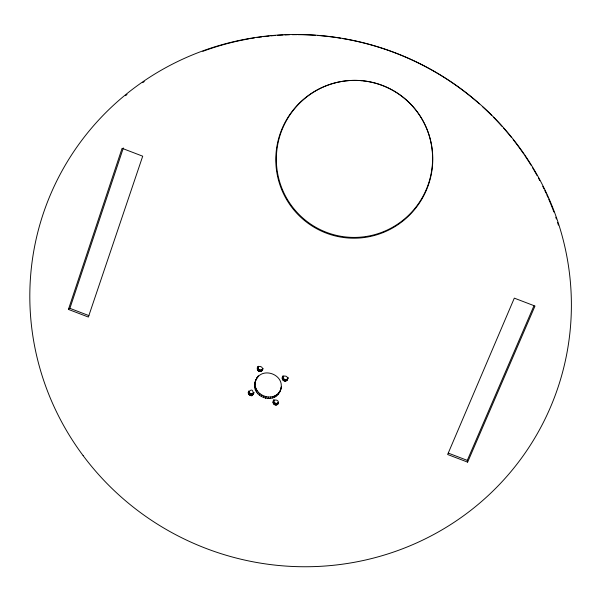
<?xml version="1.0" encoding="UTF-8"?>
<svg xmlns="http://www.w3.org/2000/svg" width="601" height="601" viewBox="0 0 601 601"><rect width="100%" height="100%" fill="white"/><g stroke="black" fill="none" stroke-linecap="round" stroke-linejoin="round"><path stroke-width="0.9" d="M248.258 392.844C254.756 383.1 254.681 402.94 248.258 392.844L248.949 390.95L248.296 392.393M279.39 392.506L280.885 389.057C276.047 407.178 247.522 396.247 256.049 379.554L254.832 383.107M279.901 391.056C273.094 403.128 252.48 395.225 255.455 381.703M257.476 367.977C258.693 364.552 264.222 367.211 262.284 370.291C259.933 373.799 255.079 369.022 258.287 366.227L258.092 366.625M262.877 368.931C261.518 371.373 257.363 369.78 257.972 367.061L257.356 368.405M273.139 402.362C273.109 398.726 279.149 399.47 278.398 402.963C276.971 407.651 270.397 403.233 274.033 399.597M282.327 378.42C282.297 374.754 288.382 375.49 287.616 379.021C286.422 383.611 279.442 379.359 283.191 375.753C281.118 379.096 287.398 381.492 288.097 377.631L287.301 379.862M273.838 399.996C272.674 402.798 277.121 404.909 278.594 402.294L278.083 403.789M280.382 390.5L281.493 386.916L280.99 388.351C284.063 374.708 263.215 366.723 256.409 378.946L257.904 376.354M68.431 309.417L122.086 148.312L142.707 156.192L88.37 317.043L68.431 309.417L69.896 308.336L123.348 147.951M287.496 379.456L287.969 378.059M286.7 380.531L287.18 379.126M287.03 380.223L287.503 378.818M285.896 380.959L286.376 379.554M286.316 380.779L286.797 379.374M277.106 404.698L277.624 403.196M285.445 381.064L285.926 379.659M277.489 404.458L278.008 402.955M277.812 404.15L278.331 402.647M276.685 404.879L277.211 403.369M284.979 381.087L285.467 379.682M275.784 405.006L276.31 403.496M276.242 404.976L276.768 403.474M284.521 381.034L285.009 379.629M283.649 380.703L284.145 379.299M275.318 404.954L275.851 403.444M284.07 380.906L284.558 379.501M283.274 380.433L283.762 379.028M274.875 404.819L275.408 403.316M274.079 404.353L274.612 402.85M282.943 380.102L283.439 378.705M274.454 404.623L274.988 403.113M278.053 394.301L278.571 392.844M282.485 379.314L282.981 377.916M273.755 404.03L274.289 402.527M282.68 379.727L283.176 378.329M273.297 403.241L273.831 401.746M273.493 403.654L274.026 402.152M276.415 395.841L276.933 394.376M282.365 378.87L282.868 377.481M273.177 402.805L273.718 401.31M274.514 397.066L275.048 395.593M272.411 397.952L272.959 396.48M270.18 398.463L270.728 396.983M267.881 398.591L268.437 397.111M265.574 398.328L266.145 396.848M263.343 397.682L263.929 396.209M261.255 396.675L261.848 395.203M259.362 395.33L259.963 393.873M257.731 393.7L258.34 392.243M256.409 391.829L257.025 390.38M255.433 389.771L256.049 388.329M252.608 394.94L253.825 392.814L252.931 394.632M253.389 393.873L254.02 392.415M467.638 462.139L534.98 306.037L514.313 298.141L447.647 454.499L467.638 462.139L467.293 460.374L533.951 305.796M251.811 395.36L252.443 393.895L253.239 393.475M252.232 395.18L252.863 393.723M250.91 395.488L251.541 394.023L252.443 393.895M261.69 370.967L262.284 369.607M262.021 370.652L262.607 369.299M251.368 395.458L251.999 394.001M254.832 387.585L255.455 386.158M262.284 370.291L263.073 368.533M260.887 371.395L261.488 370.028M250.444 395.435L251.09 393.971L251.541 394.023M261.307 371.215L261.901 369.855M257.739 377.135L258.347 375.753M250.001 395.308L250.647 393.843L251.09 393.971M260.443 371.493L261.037 370.133M254.629 385.339L255.252 383.919M249.58 395.105L250.226 393.64L248.904 391.386M259.978 371.523L260.579 370.163M259.069 371.343L259.67 369.983M248.882 394.511L249.528 393.054M249.205 394.834L249.851 393.377M259.519 371.471L260.12 370.111M248.416 393.723L249.069 392.265M258.648 371.14L259.256 369.78M248.611 394.136L249.265 392.678M248.296 393.287L248.949 391.837M258.265 370.87L258.873 369.51M257.942 370.539L258.55 369.179M257.476 369.75L258.092 368.39M257.671 370.163L258.287 368.804M257.318 368.856L257.927 367.504M257.356 369.307L257.972 367.955M255.433 380.959L257.025 377.548M69.896 308.336L88.88 315.6M448.263 453.094L467.293 460.374M250.226 393.64L250.647 393.843M125.579 95.664A270.412 264.079 21.8 0 1 127.021 94.477M142.715 82.645A270.412 264.079 21.8 0 1 144.263 81.571M202.83 51.31A270.412 264.079 21.8 0 1 248.957 38.84M249.866 38.682A270.412 264.079 21.8 0 1 254.418 37.931M257.16 37.517A270.412 264.079 21.8 0 1 261.751 36.886M263.591 36.653A270.412 264.079 21.8 0 1 269.128 36.037M270.983 35.857A270.412 264.079 21.8 0 1 275.619 35.467M277.474 35.324A270.412 264.079 21.8 0 1 283.056 34.993M284.912 34.911A270.412 264.079 21.8 0 1 289.562 34.745M292.349 34.693A270.412 264.079 21.8 0 1 296.992 34.655M297.916 34.663A270.412 264.079 21.8 0 1 315.608 35.316M317.478 35.451A270.412 264.079 21.8 0 1 340.714 38.224M342.555 38.524A270.412 264.079 21.8 0 1 479.395 103.875M482.851 106.978A270.412 264.079 21.8 0 1 491.603 115.347M493.571 117.33A270.412 264.079 21.8 0 1 501.858 126.165M503.713 128.253A270.412 264.079 21.8 0 1 511.466 137.471M513.186 139.642A270.412 264.079 21.8 0 1 523.779 154.051M524.838 155.614A270.412 264.079 21.8 0 1 530.968 165.102M532.433 167.514A270.412 264.079 21.8 0 1 537.121 175.627M538.466 178.084A270.412 264.079 21.8 0 1 539.788 180.548M542.763 186.348A270.412 264.079 21.8 0 1 543.995 188.857M544.807 190.54A270.412 264.079 21.8 0 1 545.993 193.071M546.775 194.769A270.412 264.079 21.8 0 1 547.917 197.323M548.668 199.036A270.412 264.079 21.8 0 1 553.897 211.995M555.782 217.224A270.412 264.079 21.8 0 1 556.391 218.974M557.555 222.483A270.412 264.079 21.8 0 1 558.404 225.112M363.207 80.804A78.596 78.062 -70.3 0 1 417.5 205.001A78.596 78.062 -70.3 0 1 283.101 191.156A78.596 78.062 -70.3 0 1 362.32 80.714M83.126 455.626A271.66 265.236 21.8 0 0 549.059 410.46A271.66 265.236 21.8 0 0 269.639 35.76A271.66 265.236 21.8 0 0 83.126 455.626M403.684 220.402A78.964 78.43 -70.4 0 0 382.409 85.515A78.964 78.43 -70.4 0 0 276.76 171.984A78.964 78.43 -70.4 0 0 403.684 220.402"/></g></svg>
